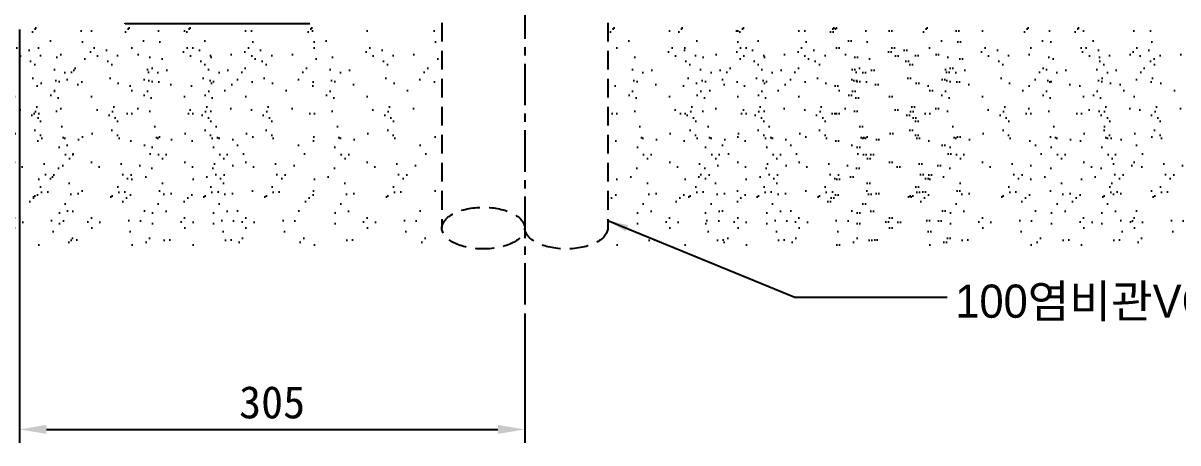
# Model space of a CAD drawing. Header units: millimetres. Extents: x 5 to 3846, y 5 to 2747.
# Drawn here: x 707 to 1403, y 551 to 804 of the extents above; entities that cross this region are included whole.
import ezdxf

# ---------------------------------------------------------------- set-up
doc = ezdxf.new("R2010")
doc.units = ezdxf.units.MM
doc.linetypes.add('CENTER', pattern=[2, 1.25, -0.25, 0.25, -0.25])
doc.linetypes.add('HIDDEN2', pattern=[0.1875, 0.125, -0.0625])
doc.layers.get('0').update_dxf_attribs({"color": 255})
doc.dimstyles.new('ISO-25', dxfattribs={"dimtxt": 2.5, "dimasz": 2.5, "dimexe": 1.25, "dimexo": 0.625, "dimtad": 1, "dimdsep": 46, "dimtxsty": 'Standard', "dimcen": 2.5, "dimadec": 0, "dimazin": 0, "dimtfac": 1, "dimtmove": 0, "dimatfit": 3, "dimfxl": 1, "dimarcsym": 0})

# ---------------------------------------------------------------- blocks, each defined once
blk = doc.blocks.new('*D18')
at = {"color": 3, "lineweight": -2, "transparency": 16777216}
for p, q in [((704.99, 800.14), (704.99, 551.23)), ((1009.56, 629.2), (1009.56, 551.23)), ((721.24, 559.35), (993.31, 559.35))]:
    blk.add_line(p, q, dxfattribs=at)
at = {"color": 3, "transparency": 16777216}
for points in [[(721.24, 562.06), (721.24, 556.65), (704.99, 559.35)], [(993.31, 562.06), (993.31, 556.65), (1009.56, 559.35)]]:
    blk.add_solid(points, dxfattribs=at)
at = {"layer": 'DEFPOINTS', "color": 0, "transparency": 16777216}
for p in [(704.99, 804.2), (1009.56, 633.27), (1009.56, 559.35)]:
    blk.add_point(p, dxfattribs=at)
at = {"color": 3, "transparency": 16777216, "insert": (857.28, 575.6), "char_height": 19.5, "attachment_point": 5}
blk.add_mtext('305', dxfattribs=at)

msp = doc.modelspace()

# ---------------------------------------------------------------- hatches: boundary and pattern name
at = {"ltscale": 0.5}
h = msp.add_hatch(dxfattribs=at)
h.set_pattern_fill('AR-SAND', color=256, scale=0.5, angle=-90, style=0)
h.set_pattern_definition([(307.5, (13304.07, 8785.585), (24.470662, 0.800016), [0, -19.304, 0, -21.59, 0, -20.6375]), (277.5, (13304.07, 8785.585), (35.841255, -22.476164), [0, -10.414, 0, -17.399, 0, -6.6675]), (237.5, (13304.07, 8801.206), (0.07186, -39.54962), [0, -6.35, 0, -22.86, 0, -29.845]), (227.5, (13304.07, 8801.206), (11.14647, -38.17782), [0, -3.175, 0, -14.986, 0, -17.145])])
h.paths.add_polyline_path([(662.1, 669.69), (745.39, 669.69), (745.39, 801.31), (662.1, 801.31)])
h = msp.add_hatch(dxfattribs=at)
h.set_pattern_fill('AR-SAND', color=256, scale=0.5, angle=-90, style=0)
h.set_pattern_definition([(307.5, (13350.552, 8785.585), (24.470662, 0.800016), [0, -19.304, 0, -21.59, 0, -20.6375]), (277.5, (13350.552, 8785.585), (35.841255, -22.476164), [0, -10.414, 0, -17.399, 0, -6.6675]), (237.5, (13350.552, 8801.206), (0.07186, -39.54962), [0, -6.35, 0, -22.86, 0, -29.845]), (227.5, (13350.552, 8801.206), (11.14647, -38.17782), [0, -3.175, 0, -14.986, 0, -17.145])])
h.paths.add_polyline_path([(708.58, 669.69), (791.88, 669.69), (791.88, 801.31), (708.58, 801.31)])
h = msp.add_hatch(dxfattribs=at)
h.set_pattern_fill('AR-SAND', color=256, scale=0.5, angle=-90, style=0)
h.set_pattern_definition([(307.5, (13406.65, 8785.585), (24.470662, 0.800016), [0, -19.304, 0, -21.59, 0, -20.6375]), (277.5, (13406.65, 8785.585), (35.841255, -22.476164), [0, -10.414, 0, -17.399, 0, -6.6675]), (237.5, (13406.65, 8801.206), (0.07186, -39.54962), [0, -6.35, 0, -22.86, 0, -29.845]), (227.5, (13406.65, 8801.206), (11.14647, -38.17782), [0, -3.175, 0, -14.986, 0, -17.145])])
h.paths.add_polyline_path([(764.68, 669.69), (847.97, 669.69), (847.97, 801.31), (764.68, 801.31)])
h = msp.add_hatch(dxfattribs=at)
h.set_pattern_fill('AR-SAND', color=256, scale=0.5, angle=-90, style=0)
h.set_pattern_definition([(307.5, (13443.515, 8785.585), (24.470662, 0.800016), [0, -19.304, 0, -21.59, 0, -20.6375]), (277.5, (13443.515, 8785.585), (35.841255, -22.476164), [0, -10.414, 0, -17.399, 0, -6.6675]), (237.5, (13443.515, 8801.206), (0.07186, -39.54962), [0, -6.35, 0, -22.86, 0, -29.845]), (227.5, (13443.515, 8801.206), (11.14647, -38.17782), [0, -3.175, 0, -14.986, 0, -17.145])])
h.paths.add_polyline_path([(801.54, 669.69), (884.84, 669.69), (884.84, 801.31), (801.54, 801.31)])
h = msp.add_hatch(dxfattribs=at)
h.set_pattern_fill('AR-SAND', color=256, scale=0.5, angle=-90, style=0)
h.set_pattern_definition([(307.5, (13516.685, 8785.585), (24.470662, 0.800016), [0, -19.304, 0, -21.59, 0, -20.6375]), (277.5, (13516.685, 8785.585), (35.841255, -22.476164), [0, -10.414, 0, -17.399, 0, -6.6675]), (237.5, (13516.685, 8801.206), (0.07186, -39.54962), [0, -6.35, 0, -22.86, 0, -29.845]), (227.5, (13516.685, 8801.206), (11.14647, -38.17782), [0, -3.175, 0, -14.986, 0, -17.145])])
h.paths.add_polyline_path([(874.71, 669.69), (958.01, 669.69), (958.01, 801.31), (874.71, 801.31)])
h = msp.add_hatch(dxfattribs=at)
h.set_pattern_fill('AR-SAND', color=256, scale=0.5, angle=-90, style=0)
h.set_pattern_definition([(307.5, (13698.935, 8785.585), (24.470662, 0.800016), [0, -19.304, 0, -21.59, 0, -20.6375]), (277.5, (13698.935, 8785.585), (35.841255, -22.476164), [0, -10.414, 0, -17.399, 0, -6.6675]), (237.5, (13698.935, 8801.206), (0.07186, -39.54962), [0, -6.35, 0, -22.86, 0, -29.845]), (227.5, (13698.935, 8801.206), (11.14647, -38.17782), [0, -3.175, 0, -14.986, 0, -17.145])])
h.paths.add_polyline_path([(1056.96, 669.69), (1140.26, 669.69), (1140.26, 801.31), (1056.96, 801.31)])
h = msp.add_hatch(dxfattribs=at)
h.set_pattern_fill('AR-SAND', color=256, scale=0.5, angle=-90, style=0)
h.set_pattern_definition([(307.5, (13740.033, 8785.585), (24.470662, 0.800016), [0, -19.304, 0, -21.59, 0, -20.6375]), (277.5, (13740.033, 8785.585), (35.841255, -22.476164), [0, -10.414, 0, -17.399, 0, -6.6675]), (237.5, (13740.033, 8801.206), (0.07186, -39.54962), [0, -6.35, 0, -22.86, 0, -29.845]), (227.5, (13740.033, 8801.206), (11.14647, -38.17782), [0, -3.175, 0, -14.986, 0, -17.145])])
h.paths.add_polyline_path([(1098.06, 669.69), (1181.36, 669.69), (1181.36, 801.31), (1098.06, 801.31)])
h = msp.add_hatch(dxfattribs=at)
h.set_pattern_fill('AR-SAND', color=256, scale=0.5, angle=-90, style=0)
h.set_pattern_definition([(307.5, (13776.898, 8785.585), (24.470662, 0.800016), [0, -19.304, 0, -21.59, 0, -20.6375]), (277.5, (13776.898, 8785.585), (35.841255, -22.476164), [0, -10.414, 0, -17.399, 0, -6.6675]), (237.5, (13776.898, 8801.206), (0.07186, -39.54962), [0, -6.35, 0, -22.86, 0, -29.845]), (227.5, (13776.898, 8801.206), (11.14647, -38.17782), [0, -3.175, 0, -14.986, 0, -17.145])])
h.paths.add_polyline_path([(1134.93, 669.69), (1218.22, 669.69), (1218.22, 801.31), (1134.93, 801.31)])
h = msp.add_hatch(dxfattribs=at)
h.set_pattern_fill('AR-SAND', color=256, scale=0.5, angle=-90, style=0)
h.set_pattern_definition([(307.5, (13831.393, 8785.585), (24.470662, 0.800016), [0, -19.304, 0, -21.59, 0, -20.6375]), (277.5, (13831.393, 8785.585), (35.841255, -22.476164), [0, -10.414, 0, -17.399, 0, -6.6675]), (237.5, (13831.393, 8801.206), (0.07186, -39.54962), [0, -6.35, 0, -22.86, 0, -29.845]), (227.5, (13831.393, 8801.206), (11.14647, -38.17782), [0, -3.175, 0, -14.986, 0, -17.145])])
h.paths.add_polyline_path([(1189.42, 669.69), (1272.72, 669.69), (1272.72, 801.31), (1189.42, 801.31)])
h = msp.add_hatch(dxfattribs=at)
h.set_pattern_fill('AR-SAND', color=256, scale=0.5, angle=-90, style=0)
h.set_pattern_definition([(307.5, (13832.996, 8785.585), (24.470662, 0.800016), [0, -19.304, 0, -21.59, 0, -20.6375]), (277.5, (13832.996, 8785.585), (35.841255, -22.476164), [0, -10.414, 0, -17.399, 0, -6.6675]), (237.5, (13832.996, 8801.206), (0.07186, -39.54962), [0, -6.35, 0, -22.86, 0, -29.845]), (227.5, (13832.996, 8801.206), (11.14647, -38.17782), [0, -3.175, 0, -14.986, 0, -17.145])])
h.paths.add_polyline_path([(1191.03, 669.69), (1274.32, 669.69), (1274.32, 801.31), (1191.03, 801.31)])
h = msp.add_hatch(dxfattribs=at)
h.set_pattern_fill('AR-SAND', color=256, scale=0.5, angle=-90, style=0)
h.set_pattern_definition([(307.5, (13887.492, 8785.585), (24.470662, 0.800016), [0, -19.304, 0, -21.59, 0, -20.6375]), (277.5, (13887.49, 8785.585), (35.841255, -22.476164), [0, -10.414, 0, -17.399, 0, -6.6675]), (237.5, (13887.492, 8801.206), (0.07186, -39.54962), [0, -6.35, 0, -22.86, 0, -29.845]), (227.5, (13887.49, 8801.206), (11.14647, -38.17782), [0, -3.175, 0, -14.986, 0, -17.145])])
h.paths.add_polyline_path([(1245.52, 669.69), (1328.82, 669.69), (1328.82, 801.31), (1245.52, 801.31)])
h = msp.add_hatch(dxfattribs=at)
h.set_pattern_fill('AR-SAND', color=256, scale=0.5, angle=-90, style=0)
h.set_pattern_definition([(307.5, (13948.398, 8785.585), (24.470662, 0.800016), [0, -19.304, 0, -21.59, 0, -20.6375]), (277.5, (13948.398, 8785.585), (35.841255, -22.476164), [0, -10.414, 0, -17.399, 0, -6.6675]), (237.5, (13948.398, 8801.206), (0.07186, -39.54962), [0, -6.35, 0, -22.86, 0, -29.845]), (227.5, (13948.398, 8801.206), (11.14647, -38.17782), [0, -3.175, 0, -14.986, 0, -17.145])])
h.paths.add_polyline_path([(1306.43, 669.69), (1389.72, 669.69), (1389.72, 801.31), (1306.43, 801.31)])
h = msp.add_hatch(dxfattribs=at)
h.set_pattern_fill('AR-SAND', color=256, scale=0.5, angle=-90, style=0)
h.set_pattern_definition([(307.5, (13978.851, 8785.585), (24.470662, 0.800016), [0, -19.304, 0, -21.59, 0, -20.6375]), (277.5, (13978.85, 8785.585), (35.841255, -22.476164), [0, -10.414, 0, -17.399, 0, -6.6675]), (237.5, (13978.851, 8801.206), (0.07186, -39.54962), [0, -6.35, 0, -22.86, 0, -29.845]), (227.5, (13978.85, 8801.206), (11.14647, -38.17782), [0, -3.175, 0, -14.986, 0, -17.145])])
h.paths.add_polyline_path([(1336.88, 669.69), (1420.18, 669.69), (1420.18, 801.31), (1336.88, 801.31)])

# ---------------------------------------------------------------- linework, layer by layer
at = {"linetype": 'CENTER', "ltscale": 20}
msp.add_line((1009.56, 859.55), (1009.56, 633.27), dxfattribs=at)
at = {"linetype": 'Continuous'}
for p, q in [((839.52, 803.71), (819.02, 803.71)), ((859.6, 803.71), (839.52, 803.71))]:
    msp.add_line(p, q, dxfattribs=at)
at = {"linetype": 'HIDDEN2', "ltscale": 90}
for p, q in [((959.56, 804.2), (959.56, 680.59)), ((1059.56, 804.2), (1059.56, 680.59))]:
    msp.add_line(p, q, dxfattribs=at)
msp.add_ellipse((984.56, 680.59), major_axis=(-25, 0), ratio=0.501317, dxfattribs=at)
at = {"linetype": 'HIDDEN2', "ltscale": 90, "extrusion": (0, 0, -1)}
msp.add_ellipse((1034.56, 680.59), major_axis=(-25, 0), ratio=0.501317, start_param=3.141593, end_param=6.283185, dxfattribs=at)
at = {"linetype": 'Continuous'}
msp.add_open_spline([(768.73, 803.71), (768.74, 803.78), (768.74, 803.86), (768.75, 803.94)], degree=3, dxfattribs=at)
for points, knots in [([(819.02, 803.71), (815.73, 803.71), (812.49, 803.71), (806.12, 803.71), (802.96, 803.71), (796.91, 803.71), (794.04, 803.71), (788.61, 803.71), (786.03, 803.71), (781.4, 803.71), (779.31, 803.71), (775.63, 803.71), (774.06, 803.71), (770.25, 803.71), (768.88, 803.71), (768.83, 803.71)], [0, 0, 0, 0, 0.125, 0.125, 0.25, 0.25, 0.375, 0.375, 0.5, 0.5, 0.625, 0.625, 0.75, 0.75, 1, 1, 1, 1]), ([(880.08, 803.71), (877.35, 803.71), (874.67, 803.71), (869.71, 803.71), (867.44, 803.71), (861.8, 803.71), (859.6, 803.71), (859.6, 803.71)], [0, 0, 0, 0, 0.25, 0.25, 0.5, 0.5, 1, 1, 1, 1])]:
    msp.add_open_spline(points, degree=3, knots=knots, dxfattribs=at)

# ---------------------------------------------------------------- texts
at = {"color": 3, "insert": (1268.99, 646.6), "char_height": 20, "attachment_point": 1}
msp.add_mtext('{\\fGulim|b0|i0|c129|p49;100염비관VG2}', dxfattribs=at)

# ---------------------------------------------------------------- dimensions: what is measured, and where the dimension line sits
dim = msp.add_linear_dim(base=(1009.56, 559.35), p1=(704.99, 804.2), p2=(1009.56, 633.27), dimstyle='ISO-25', override={"dimscale": 6.5, "dimtxt": 3, "dimgap": 1, "dimdec": 0, "dimclrd": 3, "dimclre": 3, "dimclrt": 3, "dimtdec": 0})
dim.commit()
dim.dimension.update_dxf_attribs({"geometry": '*D18', "text_midpoint": (857.28, 575.6)})

# ---------------------------------------------------------------- leaders
at = {"annotation_type": 0, "has_hookline": 1, "hookline_direction": 0, "text_width": 176.38}
msp.add_leader([(1059.56, 685.19), (1172.21, 639.1), (1263.99, 639.1)], dimstyle='ISO-25', override={"dimscale": 5, "dimtxt": 3, "dimgap": 1, "dimtad": 0, "dimdec": 0, "dimclrd": 3, "dimclre": 3, "dimclrt": 3, "dimtdec": 0}, dxfattribs=at)

doc.saveas('drawing.dxf')
